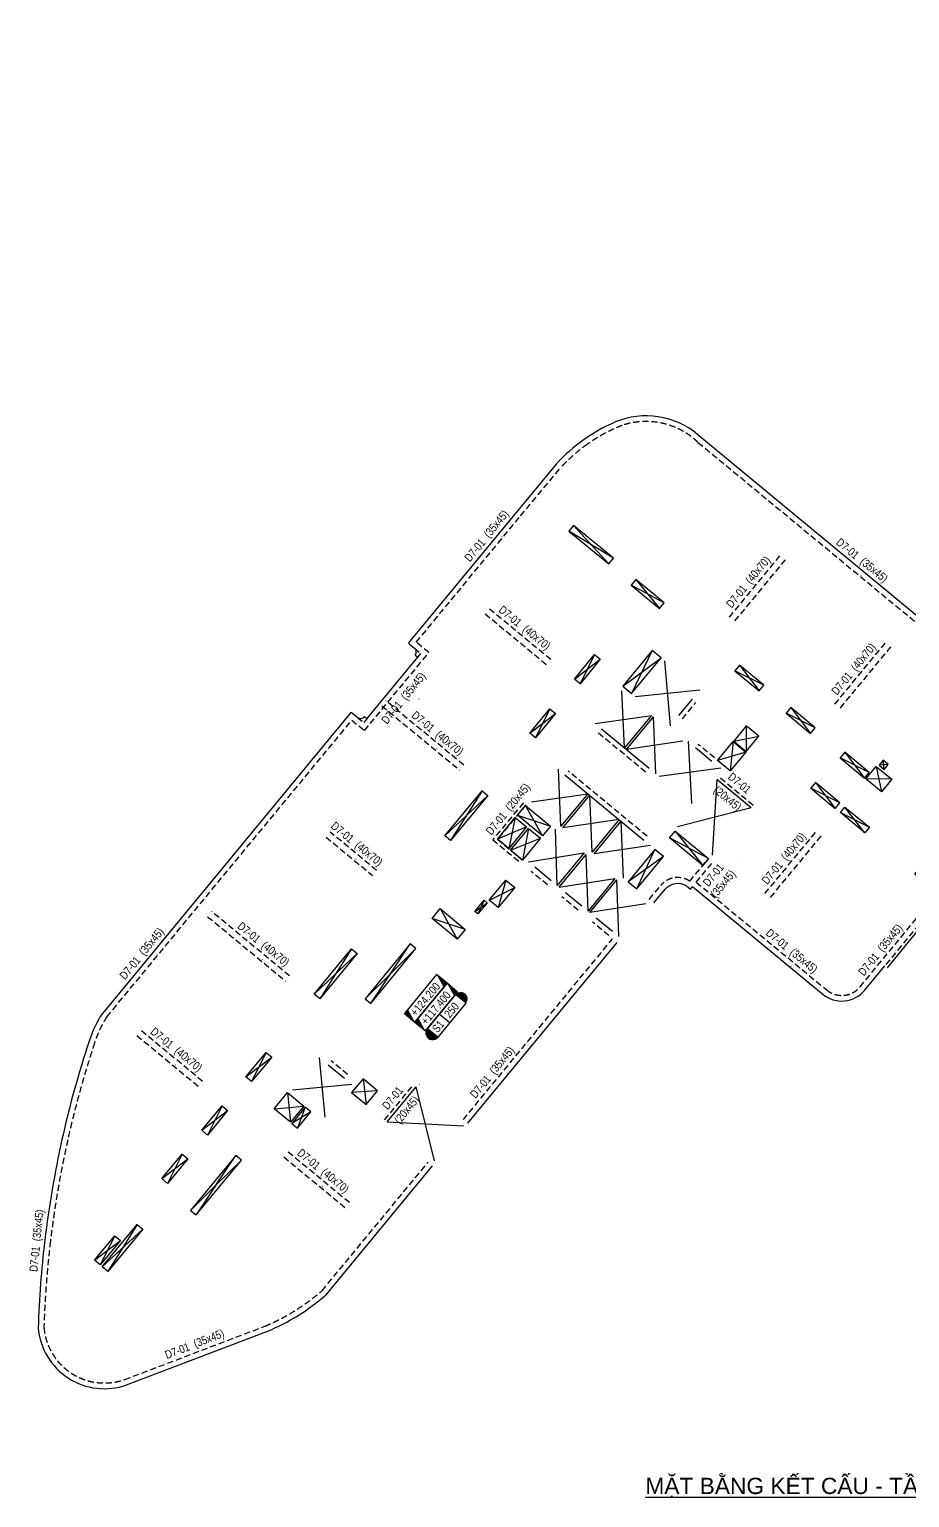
# Model space of a CAD drawing. Header units: millimetres. Extents: x 5400 to 3023951, y -127214 to 225084.
# Drawn here: x 2380765 to 2434852, y 8033 to 98225 of the extents above; entities that cross this region are included whole.
import ezdxf
from ezdxf.enums import TextEntityAlignment as Align

# ---------------------------------------------------------------- set-up
doc = ezdxf.new("R2010")
doc.units = ezdxf.units.MM
doc.header["$LTSCALE"] = 100
doc.linetypes.add('HIDDEN', pattern=[0.375, 0.25, -0.125])
for name, color, linetype in [('ccu11-Manh', 8, 'Continuous'), ('ccu11-Thay', 7, 'Continuous'), ('ccu12-Chidan', 9, 'Continuous'), ('ccu12-Khuat', 9, 'HIDDEN'), ('ccu12-Lomo', 2, 'Continuous'), ('ccu12-Text', 31, 'Continuous'), ('ccu12-Thay', 7, 'Continuous'), ('Xref_NT1+NT2_MBDV Cot vach_220729$0$ccu12-Thay', 7, 'Continuous')]:
    doc.layers.add(name, color=color, linetype=linetype)
doc.layers.add('ccu12-Tencaukien', color=9, linetype='Continuous', lineweight=15)
doc.layers.add('KC-Tencaukien', color=9, linetype='Continuous', lineweight=15)
doc.styles.add('Arial', font='arial.ttf', dxfattribs={"width": 0.7})
doc.styles.add('Arial Narrow', font='ARIALN.TTF')

# ---------------------------------------------------------------- blocks, each defined once
blk = doc.blocks.new('*U4')
at = {"layer": 'ccu12-Tencaukien', "color": 8, "ltscale": 10000}
blk.add_line((361, -155), (354, -155), dxfattribs=at)
at = {"layer": 'ccu12-Text', "color": 2, "style": 'Arial Narrow', "width": 0.8}
blk.add_attdef('SH', text='', height=300, dxfattribs=at).set_placement((276, 6), align=Align.BOTTOM_RIGHT)
at = {"layer": 'ccu12-Text', "color": 31, "style": 'Arial Narrow', "width": 0.8}
for tag, p in [('(', (508, -75)), ('KT', (633, -75)), (')', (963, -75))]:
    blk.add_attdef(tag, text='', height=250, dxfattribs=at).set_placement(p, align=Align.BOTTOM_LEFT)
blk = doc.blocks.new('ccu11-cmb-flat-8')
at = {"layer": 'ccu12-Chidan', "color": 7}
blk.add_lwpolyline([(0, 0), (1550, 0), (1550, 419), (0, 419)], close=True, dxfattribs=at)
at = {"layer": 'ccu12-Chidan'}
for points in [[(0, 0), (166, 419), (0, 419)], [(1550, 419), (1383, 0), (1550, 0)]]:
    blk.add_solid(points, dxfattribs=at)
at = {"layer": 'ccu12-Chidan', "color": 31, "style": 'Arial Narrow', "width": 0.8}
blk.add_attdef('+100.00', text='', height=250, dxfattribs=at).set_placement((745, 206), align=Align.MIDDLE_CENTER)
blk = doc.blocks.new('ccu11-chieudaysan-flat-2')
at = {"layer": 'ccu12-Chidan'}
for points in [[(-569, 0), (-569, 419, 1)], [(788, 419), (788, 0, 1)]]:
    blk.add_hatch(color=8, dxfattribs=at).paths.add_polyline_path(points)
at = {"layer": 'ccu12-Chidan', "color": 7}
blk.add_line((0, 0), (0, 419), dxfattribs=at)
blk.add_lwpolyline([(-569, 0), (788, 0), (788, 419), (-569, 419)], close=True, dxfattribs=at)
blk.add_arc((-569, 209), 209, 90, 270.0001, dxfattribs=at)
at = {"layer": 'ccu12-Chidan', "color": 31, "style": 'Arial Narrow', "width": 0.7}
for tag, p in [('S00', (-488, 209)), ('200', (100, 209))]:
    blk.add_attdef(tag, text='', height=250, dxfattribs=at).set_placement(p, align=Align.MIDDLE_LEFT)
blk = doc.blocks.new('*U15')
at = {"layer": 'ccu12-Tencaukien', "color": 8, "ltscale": 10000}
blk.add_line((361, -155), (354, -155), dxfattribs=at)
at = {"layer": 'ccu12-Text', "color": 2, "style": 'Arial Narrow', "width": 0.8}
blk.add_attdef('SH', text='', height=300, dxfattribs=at).set_placement((276, 6), align=Align.BOTTOM_RIGHT)
at = {"layer": 'ccu12-Text', "color": 31, "style": 'Arial Narrow', "width": 0.8}
for tag, p in [('(', (508, -75)), ('KT', (633, -75)), (')', (963, -75))]:
    blk.add_attdef(tag, text='', height=250, dxfattribs=at).set_placement(p, align=Align.BOTTOM_LEFT)
blk = doc.blocks.new('Lomo T21')
at = {"layer": 'ccu11-Manh', "ltscale": 5}
for p, q in [((70850, 85937), (71921, 86673)), ((71122, 86899), (71649, 85711)), ((72349, 81201), (70446, 81271)), ((70569, 81704), (72226, 80768)), ((67659, 71407), (69317, 70471)), ((69439, 70904), (67537, 70974)), ((24961, 54407, 0), (22225, 56082, 0)), ((22512, 56429, 0), (24675, 54060, 0)), ((28081, 51669, 0), (26058, 52755)), ((26345, 53102), (27794, 51322)), ((27350, 48744), (26075, 46101)), ((22567, 46987, 0), (24156, 48204, 0)), ((23809, 48490, 0), (22914, 46701, 0)), ((25535, 46546), (27890, 48298)), ((32706, 47848, 0), (33923, 46259, 0)), ((34210, 46606, 0), (32419, 47501, 0)), ((21066, 45168), (20172, 43378)), ((35867, 45237, 0), (37084, 43649, 0)), ((60317, 45424), (61975, 44488)), ((60317, 45424), (61975, 44488)), ((19825, 43664), (21413, 44881)), ((37371, 43996, 0), (35581, 44890, 0)), ((62097, 44921), (60195, 44991)), ((62097, 44921), (60195, 44991)), ((32356, 43183), (33891, 43472)), ((33120, 44109), (33127, 42547)), ((33095, 42508), (31369, 41988)), ((32324, 43145), (32140, 41352)), ((39185, 42500, 0), (40402, 40911, 0)), ((40689, 41258, 0), (38898, 42153, 0)), ((41102, 41627, 0), (41429, 40060)), ((42066, 40831, 0), (40466, 40856, 0)), ((14610, 37350, 0), (17249, 39840, 0)), ((16902, 40126, 0), (14957, 37064, 0)), ((47786, 39987, 0), (48691, 37305, 0)), ((20606, 37361), (19556, 39227)), ((38909, 38783, 0), (40696, 37891, 0)), ((40391, 37559, 0), (39195, 39130, 0)), ((47151, 37740, 0), (49326, 39552, 0)), ((19632, 37906), (17837, 37146)), ((18938, 38479), (18531, 36573)), ((19065, 38633), (21096, 37955)), ((18647, 36478), (20479, 37207)), ((19748, 37811), (19378, 35874)), ((44881, 33851), (43775, 35348, 0)), ((43489, 35001, 0), (45167, 34198, 0)), ((14319, 32887), (15366, 31017)), ((15860, 31614, 0), (13826, 32289)), ((6585, 27633, 0), (9225, 30123, 0)), ((8878, 30409, 0), (6932, 27347, 0)), ((56627, 28136), (57150, 27157)), ((56409, 27367), (57368, 27927)), ((51851, 24472), (52639, 25055)), ((52061, 25218), (52428, 24309)), ((2382, 22546, 0), (3970, 23762, 0)), ((3623, 24049, 0), (2729, 22259, 0)), ((10467, 21704), (8880, 21588)), ((9580, 22436), (9767, 20855)), ((917, 20772), (22, 18982)), ((4125, 20589), (5954, 20762)), ((4951, 21590), (5127, 19761)), ((-325, 19269), (1264, 20485)), ((6378, 20412), (5204, 19697)), ((6031, 20698), (5550, 19410)), ((-2776, 16300, 0), (-1188, 17517, 0)), ((-1535, 17803, 0), (-2429, 16013, 0)), ((540, 15895), (1758, 17723)), ((2105, 17436), (540, 15895)), ((-5676, 12792, 0), (-6570, 11002, 0)), ((-6438, 10892, 0), (-3957, 13191, 0)), ((-4304, 13477, 0), (-6091, 10606, 0)), ((-6917, 11289, 0), (-5329, 12505, 0))]:
    blk.add_line(p, q, dxfattribs=at)
at = {"layer": 'ccu11-Manh', "ltscale": 0.5}
for p, q in [((75587, 83943, 0), (75212, 83352, 0)), ((75489, 84346, 0), (75404, 83325, 0)), ((74364, 80350), (75491, 79560)), ((75614, 79997), (74240, 79913)), ((76610, 79716), (75635, 79519)), ((75759, 79956), (76733, 79209)), ((71371, 69760, 0), (72955, 70768, 0)), ((71752, 71108, 0), (72574, 69420, 0)), ((71551, 67824), (71193, 69499, 0)), ((71963, 69281, 0), (70781, 68041)), ((79066, 68963), (78161, 67972)), ((78487, 69127), (78740, 67808)), ((69399, 63148), (69342, 61293)), ((68909, 61416), (69832, 63025)), ((68365, 59491), (69288, 61101)), ((68855, 61223), (68798, 59369)), ((67263, 52648), (66050, 51297)), ((66820, 51079), (66493, 52865)), ((64178, 44671), (65100, 46281)), ((64667, 46403), (64611, 44549)), ((63634, 42747), (64556, 44356)), ((64123, 44479), (64067, 42624)), ((57204, 39300), (55565, 40854)), ((55280, 39844), (57490, 40311)), ((30803, 35965, 0), (28409, 37235, 0)), ((28756, 37655, 0), (30458, 35546, 0)), ((28040, 36087, 0), (25864, 34538, 0)), ((26399, 34097, 0), (27506, 36527, 0)), ((62088, 34335), (61762, 36121)), ((62532, 35904), (61318, 34552)), ((17023, 33409, 0), (16640, 32558, 0)), ((16450, 32716, 0), (17213, 33253, 0)), ((59446, 27927), (60369, 29537)), ((59936, 29659), (59879, 27805)), ((58902, 26002), (59825, 27612)), ((59392, 27734), (59335, 25880))]:
    blk.add_line(p, q, dxfattribs=at)
at = {"layer": 'ccu11-Manh'}
for p, q in [((78286, 72794, 0), (77638, 72250, 0)), ((78474, 72014, 0), (77825, 72915, 0)), ((41850, 41749, 0), (41287, 41695, 0)), ((41596, 41440, 0), (41542, 42003, 0)), ((37380, 40630, 0), (38600, 39038, 0)), ((38887, 39385, 0), (37093, 40283, 0))]:
    blk.add_line(p, q, dxfattribs=at)
at = {"layer": 'ccu11-Manh', "ltscale": 5, "elevation": 0}
for points in [[(67613, 67014), (67770, 66154), (68354, 66805)], [(67186, 65503), (67770, 66154), (67927, 65294)], [(65247, 58642), (65404, 57782), (65988, 58433)], [(64820, 57131), (65404, 57782), (65561, 56922)], [(62881, 50270), (63038, 49410), (63622, 50060)], [(62454, 48759), (63038, 49410), (63195, 48550)], [(12835, 30429), (11270, 28888), (12488, 30715)], [(10052, 27060), (11270, 28887), (9705, 27346)], [(-1024, 14354), (540, 15895), (-677, 14068)]]:
    blk.add_lwpolyline(points, dxfattribs=at)
at = {"layer": 'ccu11-Manh'}
for points in [[(18361, 34639), (17882, 32960)], [(17345, 33404), (18900, 34193)]]:
    blk.add_lwpolyline(points, dxfattribs=at)
at = {"layer": 'ccu12-Lomo', "ltscale": 0.5, "elevation": 0}
for points in [[(71921, 86673), (71122, 86899), (70850, 85937), (71649, 85711), (71921, 86673)], [(70446, 81271), (70569, 81704), (72349, 81201), (72226, 80768), (70446, 81271)], [(67537, 70974), (67659, 71407), (69439, 70904), (69317, 70471), (67537, 70974)], [(67613, 67014), (68354, 66805), (67927, 65294), (67186, 65503), (67613, 67014)], [(65247, 58642), (65988, 58433), (65561, 56922), (64820, 57131), (65247, 58642)], [(22512, 56429), (22225, 56082), (24675, 54060), (24961, 54407), (22512, 56429)], [(26345, 53102), (26058, 52755), (27794, 51322), (28080, 51669), (26345, 53102)], [(63195, 48550), (63622, 50060), (62881, 50270), (62454, 48759), (63195, 48550)], [(27350, 48744), (25535, 46546), (26075, 46101), (27890, 48298), (27350, 48744)], [(22914, 46701), (22567, 46987), (23809, 48490), (24156, 48204), (22914, 46701)], [(32706, 47848), (32419, 47501), (33923, 46259), (34210, 46606), (32706, 47848)], [(20172, 43378), (19825, 43664), (21066, 45168), (21413, 44881), (20172, 43378)], [(35867, 45237), (35581, 44890), (37084, 43649), (37371, 43996), (35867, 45237)], [(60195, 44991), (60317, 45424), (62097, 44921), (61975, 44488), (60195, 44991)], [(39185, 42500), (38898, 42153), (40402, 40911), (40689, 41258), (39185, 42500)], [(37093, 40283), (38600, 39038), (38887, 39385), (37380, 40630), (37093, 40283)], [(14957, 37064), (14610, 37350), (16902, 40126), (17249, 39840), (14957, 37064)], [(49326, 39552), (47786, 39987), (47152, 37740), (48691, 37305), (49326, 39552)], [(40696, 37891), (40409, 37544), (38909, 38783), (39195, 39130), (40696, 37891)], [(45167, 34198), (44881, 33851), (43489, 35001), (43775, 35348), (45167, 34198)], [(12835, 30429), (12488, 30716), (9705, 27347), (10052, 27060), (12835, 30429)], [(6932, 27347), (6585, 27633), (8878, 30409), (9225, 30123), (6932, 27347)], [(57150, 27157), (57368, 27927), (56627, 28136), (56409, 27367), (57150, 27157)], [(52428, 24309), (52639, 25055), (52061, 25218), (51851, 24472), (52428, 24309)], [(2729, 22259), (2382, 22546), (3623, 24049), (3970, 23762), (2729, 22259)], [(22, 18982), (-325, 19269), (917, 20772), (1264, 20485), (22, 18982)], [(4125, 20589), (4951, 21590), (5954, 20762), (5127, 19761), (4124, 20588)], [(5204, 19697), (5550, 19410), (6378, 20411), (6031, 20699), (5203, 19698)], [(-2429, 16013), (-2776, 16300), (-1535, 17803), (-1188, 17517), (-2429, 16013)], [(-677, 14068), (2105, 17436), (1758, 17723), (-1024, 14354), (-677, 14068)], [(-6570, 11002), (-6917, 11289), (-5676, 12792), (-5329, 12505), (-6570, 11002)], [(-6091, 10606), (-6438, 10892), (-4304, 13477), (-3957, 13191), (-6091, 10606)]]:
    blk.add_lwpolyline(points, dxfattribs=at)
at = {"layer": 'ccu12-Lomo', "elevation": 0}
for points in [[(75404, 83298), (75212, 83352), (75489, 84346), (75587, 83943), (75404, 83298)], [(75615, 79997), (75491, 79560), (74240, 79913), (74364, 80350), (75614, 79997)], [(75759, 79956), (76610, 79716), (76733, 79209), (75635, 79519), (75759, 79956)], [(78475, 72013), (78287, 72795), (77825, 72915), (77638, 72250), (78474, 72014)], [(72955, 70768), (72574, 69420), (71371, 69760), (71752, 71108), (72955, 70768)], [(78740, 67808), (79066, 68963), (78487, 69127), (78161, 67972), (78740, 67808)], [(69288, 61101), (68798, 59369), (68365, 59491), (68855, 61223), (69288, 61101)], [(64556, 44356), (64067, 42624), (63634, 42747), (64123, 44479), (64556, 44356)], [(41596, 41440), (41850, 41749), (41542, 42003), (41287, 41695), (41596, 41440)], [(28409, 37235), (28756, 37655), (30803, 35965), (30458, 35546), (28409, 37235)], [(28040, 36087), (27506, 36527), (25864, 34538), (26399, 34097), (28042, 36085)], [(62532, 35904), (61762, 36121), (61318, 34552), (62088, 34335), (62532, 35904)], [(17023, 33409), (17213, 33253), (16640, 32558), (16450, 32716), (17023, 33409)], [(60369, 29537), (59879, 27805), (59446, 27927), (59936, 29659), (60369, 29537)], [(59825, 27612), (59335, 25880), (58902, 26002), (59392, 27734), (59825, 27612)]]:
    blk.add_lwpolyline(points, dxfattribs=at)
blk.add_lwpolyline([(71963, 69281), (71551, 67824), (70781, 68041), (71193, 69499)], close=True, dxfattribs=at)
at = {"layer": 'ccu12-Lomo'}
for points in [[(69832, 63025), (69342, 61293), (68909, 61416), (69399, 63148), (69832, 63025)], [(65100, 46281), (64611, 44549), (64178, 44671), (64667, 46403), (65100, 46281)], [(18361, 34639), (18900, 34193), (17882, 32960), (17342, 33406), (18361, 34639)]]:
    blk.add_lwpolyline(points, dxfattribs=at)
blk.add_lwpolyline([(67263, 52648), (66820, 51079), (66050, 51297), (66493, 52865)], close=True, dxfattribs=at)
at = {"layer": 'ccu12-Lomo', "ltscale": 0.5, "elevation": 0}
for points in [[(32356, 43183), (33127, 42547), (33891, 43472), (33120, 44109)], [(32324, 43145), (33095, 42508), (32140, 41352), (31369, 41988)], [(41102, 41627), (42066, 40831), (41429, 40060), (40465, 40856)], [(19556, 39227), (21096, 37955), (20606, 37361), (19065, 38633)], [(18938, 38479), (19632, 37906), (18531, 36573), (17837, 37146)], [(19748, 37811), (20479, 37207), (19378, 35874), (18647, 36478)], [(14319, 32887), (15860, 31614), (15366, 31017), (13826, 32289)], [(8880, 21588), (9767, 20855), (10467, 21704), (9580, 22436)]]:
    blk.add_lwpolyline(points, close=True, dxfattribs=at)
at = {"layer": 'ccu12-Lomo', "ltscale": 0.5}
blk.add_lwpolyline([(57204, 39300), (57490, 40311), (55565, 40854), (55280, 39844), (57204, 39300)], dxfattribs=at)
blk = doc.blocks.new('*U55')
at = {"layer": 'ccu12-Tencaukien', "color": 8, "ltscale": 10000}
blk.add_line((361, -155), (354, -155), dxfattribs=at)
at = {"layer": 'ccu12-Text', "color": 2, "style": 'Arial Narrow', "width": 0.8}
blk.add_attdef('SH', text='', height=300, dxfattribs=at).set_placement((276, 6), align=Align.BOTTOM_RIGHT)
at = {"layer": 'ccu12-Text', "color": 31, "style": 'Arial Narrow', "width": 0.8}
for tag, p in [('(', (508, -75)), ('KT', (633, -75)), (')', (963, -75))]:
    blk.add_attdef(tag, text='', height=250, dxfattribs=at).set_placement(p, align=Align.BOTTOM_LEFT)
blk = doc.blocks.new('*U135')
at = {"layer": 'ccu12-Tencaukien', "color": 8, "ltscale": 10000}
blk.add_line((361, -155), (354, -155), dxfattribs=at)
at = {"layer": 'ccu12-Text', "color": 2, "style": 'Arial Narrow', "width": 0.8}
blk.add_attdef('SH', text='', height=300, dxfattribs=at).set_placement((276, 6), align=Align.BOTTOM_RIGHT)
at = {"layer": 'ccu12-Text', "color": 31, "style": 'Arial Narrow', "width": 0.8}
for tag, p in [('(', (508, -75)), ('KT', (633, -75)), (')', (963, -75))]:
    blk.add_attdef(tag, text='', height=250, dxfattribs=at).set_placement(p, align=Align.BOTTOM_LEFT)
blk = doc.blocks.new('*U205')
at = {"layer": 'ccu12-Tencaukien', "color": 8, "ltscale": 10000}
blk.add_line((361, -155), (354, -155), dxfattribs=at)
at = {"layer": 'ccu12-Text', "color": 2, "style": 'Arial Narrow', "width": 0.8}
blk.add_attdef('SH', text='', height=300, dxfattribs=at).set_placement((276, 6), align=Align.BOTTOM_RIGHT)
at = {"layer": 'ccu12-Text', "color": 31, "style": 'Arial Narrow', "width": 0.8}
for tag, p in [('(', (508, -75)), ('KT', (633, -75)), (')', (963, -75))]:
    blk.add_attdef(tag, text='', height=250, dxfattribs=at).set_placement(p, align=Align.BOTTOM_LEFT)
blk = doc.blocks.new('*U206')
at = {"layer": 'ccu12-Tencaukien', "color": 8, "ltscale": 10000}
blk.add_line((361, -155), (354, -155), dxfattribs=at)
at = {"layer": 'ccu12-Text', "color": 2, "style": 'Arial Narrow', "width": 0.8}
blk.add_attdef('SH', text='', height=300, dxfattribs=at).set_placement((276, 6), align=Align.BOTTOM_RIGHT)
at = {"layer": 'ccu12-Text', "color": 31, "style": 'Arial Narrow', "width": 0.8}
for tag, p in [('(', (508, -75)), ('KT', (633, -75)), (')', (963, -75))]:
    blk.add_attdef(tag, text='', height=250, dxfattribs=at).set_placement(p, align=Align.BOTTOM_LEFT)
blk = doc.blocks.new('*U207')
at = {"layer": 'ccu12-Tencaukien', "color": 8, "ltscale": 10000}
blk.add_line((361, -155), (354, -155), dxfattribs=at)
at = {"layer": 'ccu12-Text', "color": 2, "style": 'Arial Narrow', "width": 0.8}
blk.add_attdef('SH', text='', height=300, dxfattribs=at).set_placement((276, 6), align=Align.BOTTOM_RIGHT)
at = {"layer": 'ccu12-Text', "color": 31, "style": 'Arial Narrow', "width": 0.8}
for tag, p in [('(', (508, -75)), ('KT', (633, -75)), (')', (963, -75))]:
    blk.add_attdef(tag, text='', height=250, dxfattribs=at).set_placement(p, align=Align.BOTTOM_LEFT)
blk = doc.blocks.new('*U208')
at = {"layer": 'ccu12-Tencaukien', "color": 8, "ltscale": 10000}
blk.add_line((361, -155), (354, -155), dxfattribs=at)
at = {"layer": 'ccu12-Text', "color": 2, "style": 'Arial Narrow', "width": 0.8}
blk.add_attdef('SH', text='', height=300, dxfattribs=at).set_placement((276, 6), align=Align.BOTTOM_RIGHT)
at = {"layer": 'ccu12-Text', "color": 31, "style": 'Arial Narrow', "width": 0.8}
for tag, p in [('(', (508, -75)), ('KT', (633, -75)), (')', (963, -75))]:
    blk.add_attdef(tag, text='', height=250, dxfattribs=at).set_placement(p, align=Align.BOTTOM_LEFT)
blk = doc.blocks.new('*U195')
at = {"layer": 'ccu12-Tencaukien', "color": 8, "ltscale": 10000}
blk.add_line((361, -155), (354, -155), dxfattribs=at)
at = {"layer": 'ccu12-Text', "color": 2, "style": 'Arial Narrow', "width": 0.8}
blk.add_attdef('SH', text='', height=300, dxfattribs=at).set_placement((276, 6), align=Align.BOTTOM_RIGHT)
at = {"layer": 'ccu12-Text', "color": 31, "style": 'Arial Narrow', "width": 0.8}
for tag, p in [('(', (508, -75)), ('KT', (633, -75)), (')', (963, -75))]:
    blk.add_attdef(tag, text='', height=250, dxfattribs=at).set_placement(p, align=Align.BOTTOM_LEFT)
blk = doc.blocks.new('*U196')
at = {"layer": 'ccu12-Tencaukien', "color": 8, "ltscale": 10000}
blk.add_line((361, -155), (354, -155), dxfattribs=at)
at = {"layer": 'ccu12-Text', "color": 2, "style": 'Arial Narrow', "width": 0.8}
blk.add_attdef('SH', text='', height=300, dxfattribs=at).set_placement((276, 6), align=Align.BOTTOM_RIGHT)
at = {"layer": 'ccu12-Text', "color": 31, "style": 'Arial Narrow', "width": 0.8}
for tag, p in [('(', (508, -75)), ('KT', (633, -75)), (')', (963, -75))]:
    blk.add_attdef(tag, text='', height=250, dxfattribs=at).set_placement(p, align=Align.BOTTOM_LEFT)
blk = doc.blocks.new('*U197')
at = {"layer": 'ccu12-Tencaukien', "color": 8, "ltscale": 10000}
blk.add_line((361, -155), (354, -155), dxfattribs=at)
at = {"layer": 'ccu12-Text', "color": 2, "style": 'Arial Narrow', "width": 0.8}
blk.add_attdef('SH', text='', height=300, dxfattribs=at).set_placement((276, 6), align=Align.BOTTOM_RIGHT)
at = {"layer": 'ccu12-Text', "color": 31, "style": 'Arial Narrow', "width": 0.8}
for tag, p in [('(', (508, -75)), ('KT', (633, -75)), (')', (963, -75))]:
    blk.add_attdef(tag, text='', height=250, dxfattribs=at).set_placement(p, align=Align.BOTTOM_LEFT)
blk = doc.blocks.new('*U198')
at = {"layer": 'ccu12-Tencaukien', "color": 8, "ltscale": 10000}
blk.add_line((361, -155), (354, -155), dxfattribs=at)
at = {"layer": 'ccu12-Text', "color": 2, "style": 'Arial Narrow', "width": 0.8}
blk.add_attdef('SH', text='', height=300, dxfattribs=at).set_placement((276, 6), align=Align.BOTTOM_RIGHT)
at = {"layer": 'ccu12-Text', "color": 31, "style": 'Arial Narrow', "width": 0.8}
for tag, p in [('(', (508, -75)), ('KT', (633, -75)), (')', (963, -75))]:
    blk.add_attdef(tag, text='', height=250, dxfattribs=at).set_placement(p, align=Align.BOTTOM_LEFT)
blk = doc.blocks.new('*U199')
at = {"layer": 'ccu12-Tencaukien', "color": 8, "ltscale": 10000}
blk.add_line((361, -155), (354, -155), dxfattribs=at)
at = {"layer": 'ccu12-Text', "color": 2, "style": 'Arial Narrow', "width": 0.8}
blk.add_attdef('SH', text='', height=300, dxfattribs=at).set_placement((276, 6), align=Align.BOTTOM_RIGHT)
at = {"layer": 'ccu12-Text', "color": 31, "style": 'Arial Narrow', "width": 0.8}
for tag, p in [('(', (508, -75)), ('KT', (633, -75)), (')', (963, -75))]:
    blk.add_attdef(tag, text='', height=250, dxfattribs=at).set_placement(p, align=Align.BOTTOM_LEFT)

msp = doc.modelspace()

# ---------------------------------------------------------------- linework, layer by layer
at = {"layer": 'ccu11-Manh', "ltscale": 0.5}
for p, q in [((2420150.5, 55453, 0), (2419806.3, 59433.4, 0)), ((2417334.9, 54081.9, 0), (2417177, 57584.4, 0)), ((2417991.6, 57235.9, 0), (2421965.3, 57650.5, 0)), ((2415521.4, 55579.6, 0), (2418990.5, 56086.7, 0)), ((2419261, 52491.3, 0), (2419106.2, 55991.2, 0)), ((2420916.6, 54496.1, 0), (2417450.6, 53986.4, 0)), ((2421236.7, 54491.1, 0), (2421458.5, 50676.5, 0)), ((2413425.5, 49269.5, 0), (2413267.6, 52772)), ((2423241.4, 52835.5, 0), (2419453.8, 52332.1, 0)), ((2422998.1, 52148.3, 0), (2422717.8, 47490.1, 0)), ((2411612, 50767.3), (2415081.1, 51274.3)), ((2415353.2, 47677.6, 0), (2415196.8, 51178.8)), ((2417008.8, 49682.4), (2413541.2, 49174)), ((2425118.5, 50397.2, 0), (2420597.4, 49241.2, 0)), ((2413203.3, 45627.2), (2413085.4, 49096.5)), ((2417279.2, 46087), (2417124.4, 49586.8)), ((2418934.8, 48091.8), (2415468.8, 47582.1)), ((2411429.8, 47091.7), (2414858.8, 47631.9, 0)), ((2415092.3, 44067.1), (2414974.5, 47536.4, 0)), ((2413318.9, 45531.7, 0), (2416747.9, 46071.9, 0)), ((2416981.4, 42507), (2416863.6, 45976.3, 0)), ((2418637, 44511.8), (2415208, 43971.6, 0)), ((2398932.5, 31409.2), (2398583.4, 35069.5)), ((2400588.1, 33414), (2396927.8, 33064.8)), ((2405653.7, 28711.8), (2404529.8, 33271.4)), ((2402746.8, 31112.4), (2407436.6, 30870.8))]:
    msp.add_line(p, q, dxfattribs=at)
at = {"layer": 'ccu11-Thay', "ltscale": 0.5}
for p, q in [((2421487.7, 57072.2, 0), (2420659.9, 56069.8, 0)), ((2421699.3, 54109, 0), (2422701.7, 53281.2, 0)), ((2411815.4, 46773.4), (2412817.7, 45945.6, 0)), ((2413704.4, 45213.3, 0), (2414706.8, 44385.5)), ((2421136.4, 45615.6), (2421392.2, 45413.9, 0)), ((2421392.2, 45413.9, 0), (2421519.6, 45568.1, 0)), ((2415593.5, 43653.2, 0), (2416595.9, 42825.4)), ((2399123.1, 34623.8), (2400125.5, 33796))]:
    msp.add_line(p, q, dxfattribs=at)
at = {"layer": 'ccu11-Thay'}
for p, q in [((2418990.5, 56086.7, 0), (2417334.9, 54081.9, 0)), ((2417450.6, 53986.4, 0), (2419106.2, 55991.2, 0)), ((2415081.1, 51274.3), (2413425.5, 49269.5, 0)), ((2413541.2, 49174), (2415196.8, 51178.8)), ((2417008.8, 49682.4), (2415353.2, 47677.6, 0)), ((2415468.8, 47582.1), (2417124.4, 49586.8)), ((2414858.8, 47631.9, 0), (2413203.3, 45627.2)), ((2413318.9, 45531.7, 0), (2414974.5, 47536.4, 0)), ((2416747.9, 46071.9, 0), (2415092.3, 44067.1)), ((2415208, 43971.6, 0), (2416863.6, 45976.3, 0))]:
    msp.add_line(p, q, dxfattribs=at)
at = {"layer": 'ccu11-Thay', "ltscale": 0.5, "extrusion": (-9.92109e-09, 8.1449e-09, 1)}
msp.add_line((2425118.4, 50397, 0), (2422998, 52148.1, 0), dxfattribs=at)
at = {"layer": 'ccu12-Khuat', "ltscale": 15}
for p, q in [((2423776.4, 62120.6), (2426896.5, 65898.8)), ((2427205, 65644.1), (2424084.8, 61865.9)), ((2408769.4, 62322.9, 0), (2412547.6, 59202.7, 0)), ((2412802.3, 59511.1, 0), (2409024.1, 62631.3, 0)), ((2430253.3, 56771.8), (2433373.4, 60550)), ((2404433.7, 60213.7, 0), (2404819.4, 59895.2, 0)), ((2404626.5, 59661.6), (2404819.4, 59895.2, 0)), ((2433681.8, 60295.3), (2430561.7, 56517.1)), ((2407453.5, 53034.3, 0), (2402672.9, 56982.2, 0)), ((2420891.2, 55878.8, 0), (2421719, 56881.1, 0)), ((2400924.4, 55964.3, 0), (2401310.3, 55645.7, 0)), ((2402418.2, 56673.8, 0), (2407198.8, 52725.8, 0)), ((2401503.2, 55879.3), (2401310.3, 55645.7, 0)), ((2415735.1, 55014, 0), (2418665.1, 52594.3, 0)), ((2422860.9, 53474, 0), (2421858.5, 54301.8, 0)), ((2418721, 48657.4), (2413863.4, 52669)), ((2402104.6, 46557.4, 0), (2399251.7, 48913.4, 0)), ((2425964.4, 45139.7), (2429084.6, 48917.9)), ((2398997, 48605, 0), (2401849.9, 46249, 0)), ((2429393, 48663.2), (2426272.8, 44885)), ((2421340.2, 45900.5, 0), (2422488.2, 47290.7, 0)), ((2421742.5, 45838, 0), (2422758.1, 47067.8, 0)), ((2412594.9, 45675.7, 0), (2411592.5, 46503.5)), ((2414483.9, 44115.6), (2413481.6, 44943.4, 0)), ((2391720.5, 43720.1, 0), (2396501.1, 39772.1, 0)), ((2396755.8, 40080.5, 0), (2391975.2, 44028.5, 0)), ((2416373, 42555.5), (2415370.7, 43383.3, 0)), ((2387374, 36415.4, 0), (2391152.2, 33295.2, 0)), ((2391406.9, 33603.7, 0), (2387628.8, 36723.8, 0)), ((2400316.5, 34027.3), (2399314.1, 34855.1)), ((2402592.6, 31239.8), (2404375.5, 33398.8)), ((2396395.4, 28965.2, 0), (2400173.6, 25845.1, 0)), ((2400428.3, 26153.5), (2396650.1, 29273.6, 0))]:
    msp.add_line(p, q, dxfattribs=at)
at = {"layer": 'ccu12-Khuat', "ltscale": 15, "extrusion": (-9.92109e-09, 8.1449e-09, 1)}
msp.add_line((2425245.8, 50551.2, 0), (2423125.4, 52302.3, 0), dxfattribs=at)
at = {"layer": 'ccu12-Khuat', "ltscale": 15, "elevation": 0}
for points in [[(2385534.6, 37573.1), (2400584.2, 55791.4), (2401357.3, 55153), (2405312.2, 59942.3), (2404539.9, 60580), (2410944.5, 68333.1), (2413389.4, 71280.1, -0.0533248), (2415055.8, 72746.6, -0.0632946), (2417197.4, 73898.7, -0.2787148), (2421848.2, 72857.1), (2436143.9, 61051.2, -0.3333055), (2437568.4, 54864.5)], [(2418857.4, 44783.7), (2419558.3, 45632.7, -0.3828951), (2421340.2, 45900.5, -0.3828951)], [(2421742.5, 45838), (2429760.6, 39216.2, 0.4148671), (2431805.5, 39413.6), (2436941.5, 45632.7), (2437211.4, 45409.8), (2433327.1, 40706.4)], [(2385534.6, 37573.1, 0.0707215), (2384771.7, 35963.7, 0.0503327), (2382061.6, 23797.3, 0.0220421), (2381659.5, 18482, 0.4909488), (2386622.1, 15288.2), (2395235.7, 18561.8, 0.07918), (2398748.8, 20743.4), (2405269.9, 28639.7)]]:
    msp.add_lwpolyline(points, format="xyb", dxfattribs=at)
for points in [[(2411119.2, 50720.3), (2409240.8, 48445.6), (2410937.1, 47044.7)], [(2411273.4, 50592.9), (2409522.3, 48472.5), (2411064.4, 47199)], [(2407434.9, 31261.3), (2416602.7, 42365.9)]]:
    msp.add_lwpolyline(points, dxfattribs=at)
at = {"layer": 'ccu12-Thay', "ltscale": 0.5}
for p, q in [((2404472.1, 59789.1, 0), (2404626.5, 59661.6)), ((2401348.7, 56006.9, 0), (2401503.2, 55879.3)), ((2418856.2, 52825.6, 0), (2415926.2, 55245.3, 0)), ((2413672.4, 52437.7), (2418530, 48426.1)), ((2402746.8, 31112.4), (2404529.8, 33271.4))]:
    msp.add_line(p, q, dxfattribs=at)
at = {"layer": 'ccu12-Thay', "ltscale": 0.5, "elevation": 0}
for points in [[(2438038, 55095.5, 0.3137277), (2436368.2, 61319.9), (2422080.9, 73118.9, 0.2784217), (2417078.9, 74228.1, 0.0634641), (2414853.2, 73032, 0.0535105), (2413125.5, 71510.3), (2410674.9, 68556.3), (2404058.4, 60546.6)], [(2419127.3, 44560.8), (2419828.2, 45409.9, -0.379005), (2421136.4, 45615.6, -0.379005)], [(2421519.6, 45568.1), (2429537.8, 38946.4, 0.4148001), (2432075.6, 39191), (2433327.1, 40706.4)], [(2385253, 37781.8, 0.0713114), (2384438.5, 36070.7, 0.05032), (2381714.1, 23838.7, 0.022125), (2381309, 18472.9, 0.4928533), (2386742.8, 14959.7), (2395365.6, 18236.7, 0.0798424), (2399000.2, 20498.1), (2405539.8, 28416.8)]]:
    msp.add_lwpolyline(points, format="xyb", dxfattribs=at)
for points in [[(2401503.2, 55879.3), (2404626.5, 59661.6)], [(2400525.8, 56270.3), (2385253, 37781.8)], [(2433481.3, 40579.1), (2435773.7, 43354.9)], [(2407704.8, 31038.4), (2416872.6, 42143)]]:
    msp.add_lwpolyline(points, dxfattribs=at)
at = {"layer": 'Xref_NT1+NT2_MBDV Cot vach_220729$0$ccu12-Thay', "ltscale": 1000}
for p, q in [((2404125.3, 60468.4, 0), (2404433.7, 60213.7, 0)), ((2400616, 56219.1, 0), (2400924.4, 55964.3, 0))]:
    msp.add_line(p, q, dxfattribs=at)
for centre, start, end in [((2404316.3, 60699.7), 210.689901, 230.448827), ((2404316.3, 60699.7), 139.88015, 141.017502), ((2404242.7, 59982.4, 0), 319.880043, 50.44872), ((2400425, 55987.7), 50.448826, 70.363046), ((2401115.5, 56195.7, 0), 230.448933, 321.017611)]:
    msp.add_arc(centre, 300, start, end, dxfattribs=at)

# ---------------------------------------------------------------- block references
at = {"layer": 'ccu12-Lomo'}
msp.add_blockref('Lomo T21', (2391685.1, 11326.3), dxfattribs=at)
at = {"layer": 'ccu12-Tencaukien'}
ref = msp.add_blockref('*U4', (2409174, 66739.4, 0), dxfattribs=dict(at, xscale=1.815893337873054, yscale=1.815893337873054, zscale=1.815893337873054, rotation=50.44092590918682))
ref.add_attrib('KT', '(35x45)', dxfattribs={"color": 31, "height": 500, "rotation": 50.440926, "style": 'Arial Narrow'}).set_placement((2409137, 66847.9, 0), align=Align.BOTTOM_LEFT)
ref.add_attrib('SH', 'D7-01', dxfattribs={"color": 2, "height": 500, "rotation": 50.440926, "style": 'Arial Narrow'}).set_placement((2408942.9, 66577, 0), align=Align.BOTTOM_RIGHT)
ref = msp.add_blockref('*U4', (2431554.6, 65295.2), dxfattribs=dict(at, xscale=1.815893337873054, yscale=1.815893337873054, zscale=1.815893337873054, rotation=320.4488798636559))
ref.add_attrib('KT', '(35x45)', dxfattribs={"color": 31, "height": 500, "rotation": 320.44888, "style": 'Arial Narrow'}).set_placement((2431663.1, 65332.2, 0), align=Align.BOTTOM_LEFT)
ref.add_attrib('SH', 'D7-01', dxfattribs={"color": 2, "height": 500, "rotation": 320.44888, "style": 'Arial Narrow'}).set_placement((2431392.2, 65526.3, 0), align=Align.BOTTOM_RIGHT)
ref = msp.add_blockref('*U207', (2425251.4, 63904.5), dxfattribs=dict(at, xscale=1.815893337873054, yscale=1.815893337873054, zscale=1.815893337873054, rotation=50.44092590918682))
ref.add_attrib('KT', '(40x70)', dxfattribs={"color": 31, "height": 500, "rotation": 50.440926, "style": 'Arial Narrow'}).set_placement((2425214.4, 64013, 0), align=Align.BOTTOM_LEFT)
ref.add_attrib('SH', 'D7-01', dxfattribs={"color": 2, "height": 500, "rotation": 50.440926, "style": 'Arial Narrow'}).set_placement((2425020.2, 63742.2, 0), align=Align.BOTTOM_RIGHT)
ref = msp.add_blockref('*U199', (2410821.5, 61146.9, 0), dxfattribs=dict(at, xscale=1.815893337873054, yscale=1.815893337873054, zscale=1.815893337873054, rotation=320.4488798636559))
ref.add_attrib('KT', '(40x70)', dxfattribs={"color": 31, "height": 500, "rotation": 320.44888, "style": 'Arial Narrow'}).set_placement((2410930, 61184, 0), align=Align.BOTTOM_LEFT)
ref.add_attrib('SH', 'D7-01', dxfattribs={"color": 2, "height": 500, "rotation": 320.44888, "style": 'Arial Narrow'}).set_placement((2410659.1, 61378, 0), align=Align.BOTTOM_RIGHT)
ref = msp.add_blockref('*U205', (2431728.3, 58555.7), dxfattribs=dict(at, xscale=1.815893337873054, yscale=1.815893337873054, zscale=1.815893337873054, rotation=50.44092590918682))
ref.add_attrib('KT', '(40x70)', dxfattribs={"color": 31, "height": 500, "rotation": 50.440926, "style": 'Arial Narrow'}).set_placement((2431691.2, 58664.2, 0), align=Align.BOTTOM_LEFT)
ref.add_attrib('SH', 'D7-01', dxfattribs={"color": 2, "height": 500, "rotation": 50.440926, "style": 'Arial Narrow'}).set_placement((2431497.1, 58393.3, 0), align=Align.BOTTOM_RIGHT)
ref = msp.add_blockref('*U135', (2404074, 56773.4), dxfattribs=dict(at, xscale=1.815893337873054, yscale=1.815893337873054, zscale=1.815893337873054, rotation=50.44092590918682))
ref.add_attrib('KT', '(35x45)', dxfattribs={"color": 31, "height": 500, "rotation": 50.440926, "style": 'Arial Narrow'}).set_placement((2404037, 56881.9, 0), align=Align.BOTTOM_LEFT)
ref.add_attrib('SH', 'D7-01', dxfattribs={"color": 2, "height": 500, "rotation": 50.440926, "style": 'Arial Narrow'}).set_placement((2403842.9, 56611, 0), align=Align.BOTTOM_RIGHT)
ref = msp.add_blockref('*U198', (2405472.7, 54670.1, 0), dxfattribs=dict(at, xscale=1.815893337873054, yscale=1.815893337873054, zscale=1.815893337873054, rotation=320.4488798636559))
ref.add_attrib('KT', '(40x70)', dxfattribs={"color": 31, "height": 500, "rotation": 320.44888, "style": 'Arial Narrow'}).set_placement((2405581.2, 54707.1, 0), align=Align.BOTTOM_LEFT)
ref.add_attrib('SH', 'D7-01', dxfattribs={"color": 2, "height": 500, "rotation": 320.44888, "style": 'Arial Narrow'}).set_placement((2405310.3, 54901.2, 0), align=Align.BOTTOM_RIGHT)
ref = msp.add_blockref('*U4', (2424913.9, 50890.1), dxfattribs=dict(at, xscale=1.815893337873054, yscale=1.815893337873054, zscale=1.815893337873054, rotation=320.4488798636559))
ref.add_attrib('KT', '(20x45)', dxfattribs={"color": 31, "height": 500, "rotation": 320.44888, "style": 'Arial Narrow'}).set_placement((2422661.8, 51298.6, 0), align=Align.BOTTOM_LEFT)
ref.add_attrib('SH', 'D7-01', dxfattribs={"color": 2, "height": 500, "rotation": 320.44888, "style": 'Arial Narrow'}).set_placement((2424751.5, 51121.2, 0), align=Align.BOTTOM_RIGHT)
ref = msp.add_blockref('*U15', (2410490.4, 49956.7), dxfattribs=dict(at, xscale=1.815893337873054, yscale=1.815893337873054, zscale=1.815893337873054, rotation=50.44092590918682))
ref.add_attrib('KT', '(20x45)', dxfattribs={"color": 31, "height": 500, "rotation": 50.440926, "style": 'Arial Narrow'}).set_placement((2410453.4, 50065.2, 0), align=Align.BOTTOM_LEFT)
ref.add_attrib('SH', 'D7-01', dxfattribs={"color": 2, "height": 500, "rotation": 50.440926, "style": 'Arial Narrow'}).set_placement((2410259.3, 49794.3, 0), align=Align.BOTTOM_RIGHT)
ref = msp.add_blockref('*U197', (2400514.9, 47870.3, 0), dxfattribs=dict(at, xscale=1.815893337873054, yscale=1.815893337873054, zscale=1.815893337873054, rotation=320.4488798636559))
ref.add_attrib('KT', '(40x70)', dxfattribs={"color": 31, "height": 500, "rotation": 320.44888, "style": 'Arial Narrow'}).set_placement((2400623.4, 47907.3, 0), align=Align.BOTTOM_LEFT)
ref.add_attrib('SH', 'D7-01', dxfattribs={"color": 2, "height": 500, "rotation": 320.44888, "style": 'Arial Narrow'}).set_placement((2400352.5, 48101.4, 0), align=Align.BOTTOM_RIGHT)
ref = msp.add_blockref('*U206', (2427439.4, 46923.6), dxfattribs=dict(at, xscale=1.815893337873054, yscale=1.815893337873054, zscale=1.815893337873054, rotation=50.44092590918682))
ref.add_attrib('KT', '(40x70)', dxfattribs={"color": 31, "height": 500, "rotation": 50.440926, "style": 'Arial Narrow'}).set_placement((2427402.4, 47032.1, 0), align=Align.BOTTOM_LEFT)
ref.add_attrib('SH', 'D7-01', dxfattribs={"color": 2, "height": 500, "rotation": 50.440926, "style": 'Arial Narrow'}).set_placement((2427208.3, 46761.2, 0), align=Align.BOTTOM_RIGHT)
ref = msp.add_blockref('*U4', (2423826.2, 46790.9), dxfattribs=dict(at, xscale=1.815893337873054, yscale=1.815893337873054, zscale=1.815893337873054, rotation=50.44092590918682))
ref.add_attrib('KT', '(35x45)', dxfattribs={"color": 31, "height": 500, "rotation": 50.440926, "style": 'Arial Narrow'}).set_placement((2423072.7, 44739.4), align=Align.BOTTOM_LEFT)
ref.add_attrib('SH', 'D7-01', dxfattribs={"color": 2, "height": 500, "rotation": 50.440926, "style": 'Arial Narrow'}).set_placement((2423595.1, 46628.6, 0), align=Align.BOTTOM_RIGHT)
ref = msp.add_blockref('*U196', (2394775, 41716.3, 0), dxfattribs=dict(at, xscale=1.815893337873054, yscale=1.815893337873054, zscale=1.815893337873054, rotation=320.4488798636559))
ref.add_attrib('KT', '(40x70)', dxfattribs={"color": 31, "height": 500, "rotation": 320.44888, "style": 'Arial Narrow'}).set_placement((2394883.5, 41753.4, 0), align=Align.BOTTOM_LEFT)
ref.add_attrib('SH', 'D7-01', dxfattribs={"color": 2, "height": 500, "rotation": 320.44888, "style": 'Arial Narrow'}).set_placement((2394612.6, 41947.4, 0), align=Align.BOTTOM_RIGHT)
ref = msp.add_blockref('*U4', (2387985.5, 41084.2, 0), dxfattribs=dict(at, xscale=1.815893337873054, yscale=1.815893337873054, zscale=1.815893337873054, rotation=50.44092590918682))
ref.add_attrib('KT', '(35x45)', dxfattribs={"color": 31, "height": 500, "rotation": 50.440926, "style": 'Arial Narrow'}).set_placement((2387948.5, 41192.7, 0), align=Align.BOTTOM_LEFT)
ref.add_attrib('SH', 'D7-01', dxfattribs={"color": 2, "height": 500, "rotation": 50.440926, "style": 'Arial Narrow'}).set_placement((2387754.4, 40921.8, 0), align=Align.BOTTOM_RIGHT)
ref = msp.add_blockref('*U4', (2427240.3, 41297.6), dxfattribs=dict(at, xscale=1.815893337873054, yscale=1.815893337873054, zscale=1.815893337873054, rotation=320.4488798636559))
ref.add_attrib('KT', '(35x45)', dxfattribs={"color": 31, "height": 500, "rotation": 320.44888, "style": 'Arial Narrow'}).set_placement((2427348.8, 41334.6, 0), align=Align.BOTTOM_LEFT)
ref.add_attrib('SH', 'D7-01', dxfattribs={"color": 2, "height": 500, "rotation": 320.44888, "style": 'Arial Narrow'}).set_placement((2427077.9, 41528.7, 0), align=Align.BOTTOM_RIGHT)
ref = msp.add_blockref('*U4', (2433368.9, 41306.7), dxfattribs=dict(at, xscale=1.815893337873054, yscale=1.815893337873054, zscale=1.815893337873054, rotation=50.44092590918682))
ref.add_attrib('KT', '(35x45)', dxfattribs={"color": 31, "height": 500, "rotation": 50.440926, "style": 'Arial Narrow'}).set_placement((2433331.9, 41415.2, 0), align=Align.BOTTOM_LEFT)
ref.add_attrib('SH', 'D7-01', dxfattribs={"color": 2, "height": 500, "rotation": 50.440926, "style": 'Arial Narrow'}).set_placement((2433137.8, 41144.3, 0), align=Align.BOTTOM_RIGHT)
ref = msp.add_blockref('*U195', (2389426.2, 35239.4, 0), dxfattribs=dict(at, xscale=1.815893337873054, yscale=1.815893337873054, zscale=1.815893337873054, rotation=320.4488798636559))
ref.add_attrib('KT', '(40x70)', dxfattribs={"color": 31, "height": 500, "rotation": 320.44888, "style": 'Arial Narrow'}).set_placement((2389534.7, 35276.5, 0), align=Align.BOTTOM_LEFT)
ref.add_attrib('SH', 'D7-01', dxfattribs={"color": 2, "height": 500, "rotation": 320.44888, "style": 'Arial Narrow'}).set_placement((2389263.8, 35470.5, 0), align=Align.BOTTOM_RIGHT)
ref = msp.add_blockref('*U4', (2409519.8, 33786.9), dxfattribs=dict(at, xscale=1.815893337873054, yscale=1.815893337873054, zscale=1.815893337873054, rotation=50.44092590918682))
ref.add_attrib('KT', '(35x45)', dxfattribs={"color": 31, "height": 500, "rotation": 50.440926, "style": 'Arial Narrow'}).set_placement((2409482.8, 33895.4, 0), align=Align.BOTTOM_LEFT)
ref.add_attrib('SH', 'D7-01', dxfattribs={"color": 2, "height": 500, "rotation": 50.440926, "style": 'Arial Narrow'}).set_placement((2409288.7, 33624.5, 0), align=Align.BOTTOM_RIGHT)
ref = msp.add_blockref('*U55', (2404119.4, 33088.9), dxfattribs=dict(at, xscale=1.815893337873054, yscale=1.815893337873054, zscale=1.815893337873054, rotation=50.44092590918682))
ref.add_attrib('KT', '(20x45)', dxfattribs={"color": 31, "height": 500, "rotation": 50.440926, "style": 'Arial Narrow'}).set_placement((2403635.6, 30853.7, 0), align=Align.BOTTOM_LEFT)
ref.add_attrib('SH', 'D7-01', dxfattribs={"color": 2, "height": 500, "rotation": 50.440926, "style": 'Arial Narrow'}).set_placement((2403888.3, 32926.5, 0), align=Align.BOTTOM_RIGHT)
ref = msp.add_blockref('*U208', (2398447.5, 27789.3), dxfattribs=dict(at, xscale=1.815893337873054, yscale=1.815893337873054, zscale=1.815893337873054, rotation=320.4488798636559))
ref.add_attrib('KT', '(40x70)', dxfattribs={"color": 31, "height": 500, "rotation": 320.44888, "style": 'Arial Narrow'}).set_placement((2398556, 27826.3, 0), align=Align.BOTTOM_LEFT)
ref.add_attrib('SH', 'D7-01', dxfattribs={"color": 2, "height": 500, "rotation": 320.44888, "style": 'Arial Narrow'}).set_placement((2398285.1, 28020.4, 0), align=Align.BOTTOM_RIGHT)
ref = msp.add_blockref('*U4', (2381676.8, 23680.3, 0), dxfattribs=dict(at, xscale=1.815893337873054, yscale=1.815893337873054, zscale=1.815893337873054, rotation=83.86004537470342))
ref.add_attrib('KT', '(35x45)', dxfattribs={"color": 31, "height": 500, "rotation": 83.860045, "style": 'Arial Narrow'}).set_placement((2381586.2, 23750.5), align=Align.BOTTOM_LEFT)
ref.add_attrib('SH', 'D7-01', dxfattribs={"color": 2, "height": 500, "rotation": 83.860045, "style": 'Arial Narrow'}).set_placement((2381573.3, 23417.5), align=Align.BOTTOM_RIGHT)
ref = msp.add_blockref('*U4', (2391005.9, 16984.5, 0), dxfattribs=dict(at, xscale=1.815893337873054, yscale=1.815893337873054, zscale=1.815893337873054, rotation=20.80877027959538))
ref.add_attrib('KT', '(35x45)', dxfattribs={"color": 31, "height": 500, "rotation": 20.80877, "style": 'Arial Narrow'}).set_placement((2391027.4, 17097.1), align=Align.BOTTOM_LEFT)
ref.add_attrib('SH', 'D7-01', dxfattribs={"color": 2, "height": 500, "rotation": 20.80877, "style": 'Arial Narrow'}).set_placement((2390724.7, 16957.6), align=Align.BOTTOM_RIGHT)
at = {"layer": 'KC-Tencaukien'}
ref = msp.add_blockref('ccu11-cmb-flat-8', (2404458.9, 37235.5), dxfattribs=dict(at, xscale=1.999999999999999, yscale=1.999999999999999, zscale=1.999999999999999, rotation=50.44882673785607))
ref.add_attrib('+100.00', '+124.200', dxfattribs={"layer": 'ccu12-Chidan', "color": 31, "height": 500, "rotation": 50.448827, "style": 'Arial Narrow'}).set_placement((2405090.9, 38646.4), align=Align.MIDDLE_CENTER)
ref = msp.add_blockref('ccu11-cmb-flat-8', (2405105, 36701.9), dxfattribs=dict(at, xscale=1.999999999999999, yscale=1.999999999999999, zscale=1.999999999999999, rotation=50.44882673785607))
ref.add_attrib('+100.00', '+117.400', dxfattribs={"layer": 'ccu12-Chidan', "color": 31, "height": 500, "rotation": 50.448827, "style": 'Arial Narrow'}).set_placement((2405737, 38112.8), align=Align.MIDDLE_CENTER)
ref = msp.add_blockref('ccu11-chieudaysan-flat-2', (2406598.5, 37194.4), dxfattribs=dict(at, xscale=1.999999999999999, yscale=1.999999999999999, zscale=1.999999999999999, rotation=50.44882673785607))
ref.add_attrib('S00', 'S1', dxfattribs={"layer": 'ccu12-Chidan', "color": 31, "height": 500, "rotation": 50.448827, "style": 'Arial Narrow'}).set_placement((2405654, 36708.7), align=Align.MIDDLE_LEFT)
ref.add_attrib('200', '250', dxfattribs={"layer": 'ccu12-Chidan', "color": 31, "height": 500, "rotation": 50.448827, "style": 'Arial Narrow'}).set_placement((2406402.8, 37615.4), align=Align.MIDDLE_LEFT)

# ---------------------------------------------------------------- texts
at = {"layer": 'ccu12-Text', "color": 31, "style": 'Arial'}
msp.add_text('%%UMẶT BẰNG KẾT CẤU - TẦNG 33, 35', height=1000, dxfattribs=at).set_placement((2430177.9, 8253.3), align=Align.CENTER)

doc.saveas('drawing.dxf')
